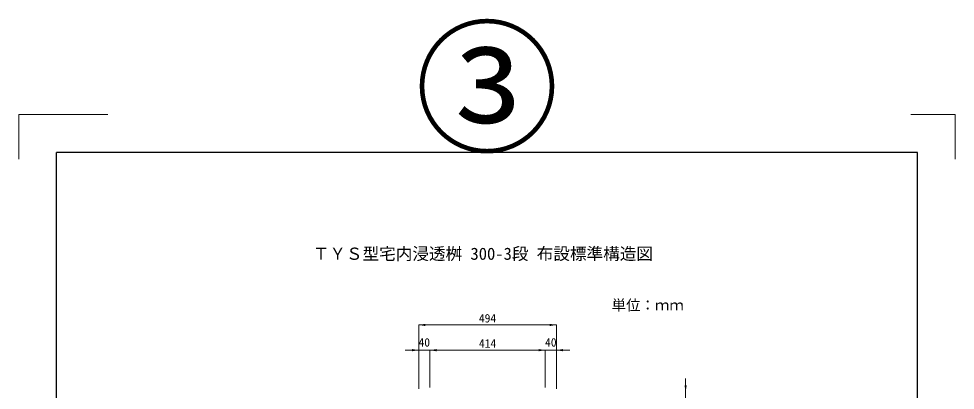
# Model space of a CAD drawing. Units: millimetres at full size; some dimension numbers follow another scale. Extents: x 40781 to 122968, y -21714 to -2620.
# Drawn here: x 44068 to 47428, y -16251 to -14919 of the extents above; entities that cross this region are included whole.
import ezdxf
from ezdxf.enums import TextEntityAlignment as Align

# ---------------------------------------------------------------- set-up
doc = ezdxf.new("R2010")
doc.units = ezdxf.units.MM
doc.header["$LTSCALE"] = 18
for name, color, linetype, lineweight in [('0_2', 7, 'Continuous', 9), ('Defpoints_3', 7, 'Continuous', 13), ('寸法線', 7, 'Continuous', 9), ('枠', 5, 'Continuous', 25)]:
    doc.layers.add(name, color=color, linetype=linetype, lineweight=lineweight)
doc.layers.add('図面№', color=6, linetype='Continuous')
doc.styles.add('ＭＳ ゴシック', font='')
doc.styles.get('ＭＳ ゴシック').set_extended_font_data('MS Gothic')

# ---------------------------------------------------------------- blocks, each defined once
blk = doc.blocks.new('filled_arrow')
at = {"color": 0, "linetype": 'Continuous', "lineweight": -2}
blk.add_solid([(7.5, 1.25), (0, 0), (7.5, -1.25)], dxfattribs=at)

msp = doc.modelspace()

# ---------------------------------------------------------------- linework, layer by layer
at = {"layer": 'Defpoints_3'}
for p, q in [((44068.04, -15262.67), (44068.04, -15422.67)), ((44388.04, -15262.67), (44068.04, -15262.67)), ((47268.04, -15262.67), (47428.04, -15262.67)), ((47428.04, -15262.67), (47428.04, -15422.67))]:
    msp.add_line(p, q, dxfattribs=at)
at = {"layer": '寸法線'}
for p, q in [((45502.95, -16016.51), (45996.95, -16016.51)), ((45502.95, -16245.78), (45502.95, -16016.51)), ((45996.95, -16245.78), (45996.95, -16016.51)), ((45454.95, -16106.93), (45590.95, -16106.93)), ((45502.95, -16245.78), (45502.95, -16106.93)), ((45542.95, -16240.78), (45542.95, -16106.93)), ((45542.95, -16106.93), (45956.95, -16106.93)), ((45542.95, -16240.78), (45542.95, -16106.93)), ((46044.95, -16106.93), (45908.95, -16106.93)), ((45956.95, -16240.78), (45956.95, -16106.93)), ((45956.95, -16240.78), (45956.95, -16106.93)), ((45996.95, -16245.78), (45996.95, -16106.93)), ((46460.67, -16208.78), (46460.67, -16344.78))]:
    msp.add_line(p, q, dxfattribs=at)
at = {"layer": '枠'}
for p, q in [((47292.03, -15398.67), (44204.04, -15398.67)), ((44204.04, -19878.67), (44204.04, -15398.67)), ((47292.03, -19878.67), (47292.03, -15398.67))]:
    msp.add_line(p, q, dxfattribs=at)

# ---------------------------------------------------------------- block references
at = {"layer": '寸法線', "xscale": 3.2, "yscale": 3.2}
for p in [(45502.95, -16016.51), (45542.95, -16106.93), (45542.95, -16106.93), (45996.95, -16106.93)]:
    msp.add_blockref('filled_arrow', p, dxfattribs=at)
for p, rotation in [((45996.95, -16016.51), 180), ((45502.95, -16106.93), 180), ((45956.95, -16106.93), 180), ((45956.95, -16106.93), 180), ((46460.67, -16256.78), 90)]:
    msp.add_blockref('filled_arrow', p, dxfattribs=dict(at, rotation=rotation))

# ---------------------------------------------------------------- texts
at = {"layer": '0_2', "style": 'ＭＳ ゴシック'}
msp.add_text('ＴＹＳ型宅内浸透桝 300-3段 布設標準構造図 ', height=43.67, dxfattribs=at).set_placement((45748.04, -15739.43), align=Align.TOP_CENTER)
at = {"layer": '図面№', "style": 'ＭＳ ゴシック'}
msp.add_text('③', height=379.8, dxfattribs=at).set_placement((45748.04, -15471.5), align=Align.BOTTOM_CENTER)
at = {"layer": '寸法線', "style": 'ＭＳ ゴシック'}
msp.add_text('単位：ｍｍ', height=37.98, dxfattribs=at).set_placement((46195.22, -15975.83), align=Align.BOTTOM_LEFT)
for s, p in [('494', (45749.95, -15992.51)), ('40', (45522.95, -16078.93)), ('414', (45749.95, -16082.93)), ('40', (45976.95, -16078.93))]:
    msp.add_text(s, height=30.38, dxfattribs=at).set_placement(p, align=Align.MIDDLE_CENTER)

doc.saveas('drawing.dxf')
